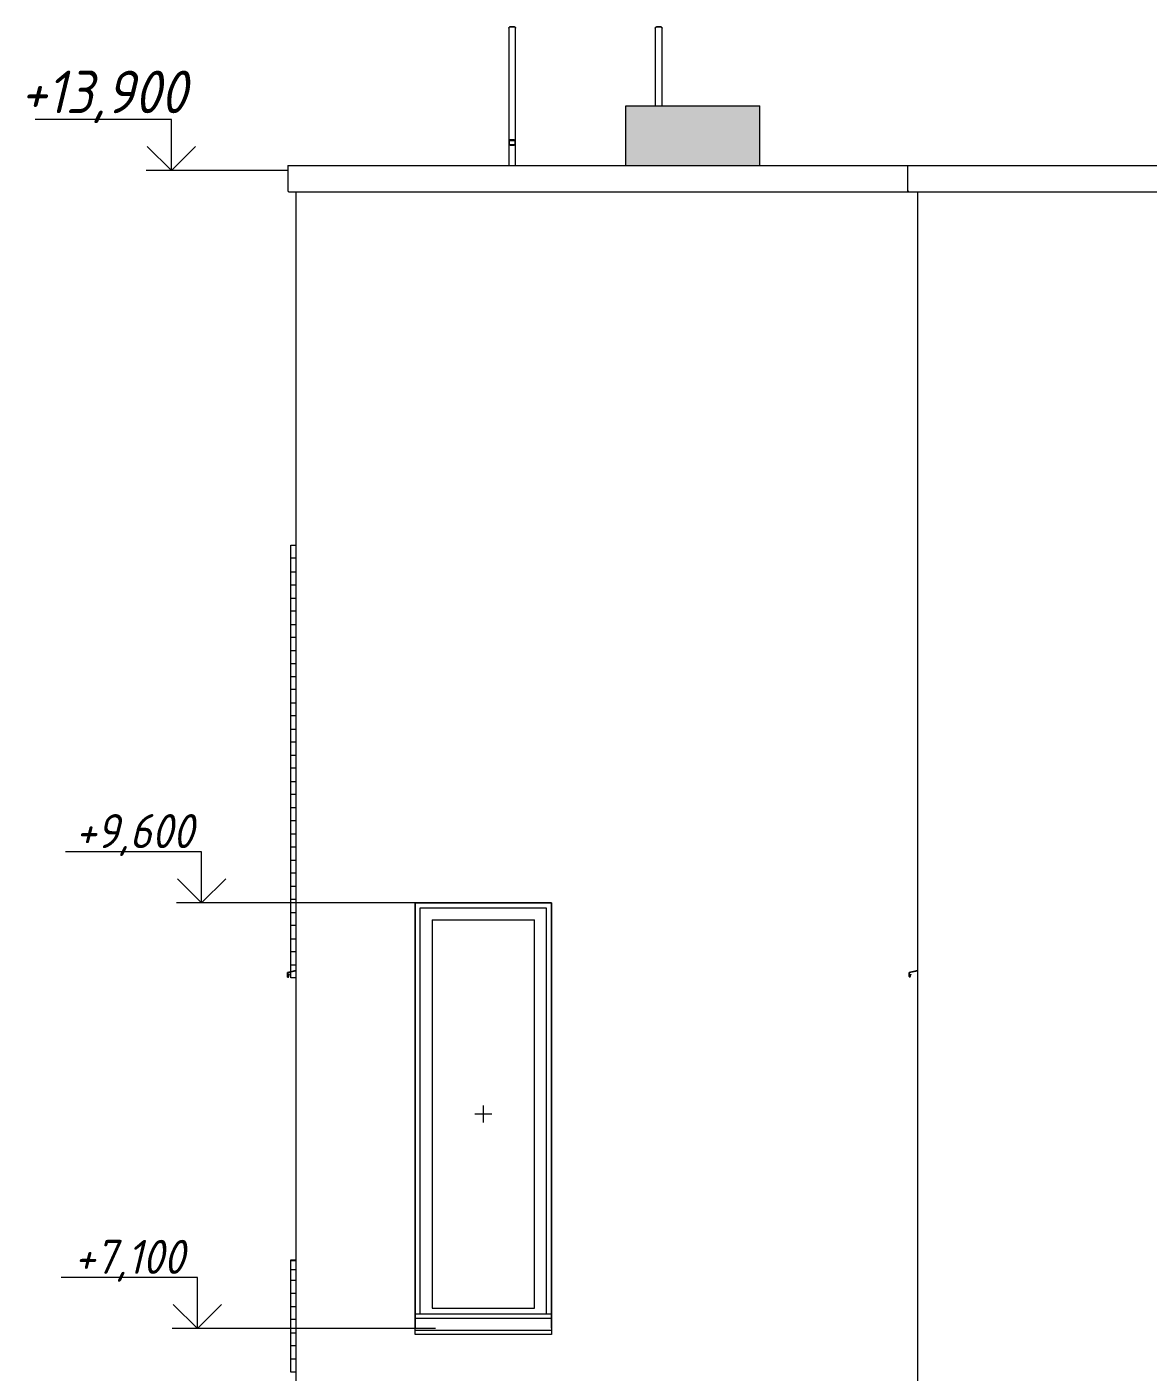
# Model space of a CAD drawing. Header units: millimetres. Extents: x -2128 to 116635, y -18248 to 18481.
# Drawn here: x 102856 to 109439, y 6845 to 14743 of the extents above; entities that cross this region are included whole.
import ezdxf

# ---------------------------------------------------------------- set-up
doc = ezdxf.new("R2010")
doc.units = ezdxf.units.MM
doc.linetypes.add('Штрих', pattern=[635, 317.5, -317.5])
for name, color, linetype, lineweight in [('A-DETL-1', 7, 'Continuous', 5), ('A-GENM', 7, 'Continuous', 9), ('A-GLAZ', 7, 'Continuous', 9), ('A-GLAZ-1', 7, 'Continuous', 5), ('A-GLAZ-2', 7, 'Штрих', 5), ('A-WALL', 7, 'Continuous', 5), ('A-WALL-PATT', 7, 'Continuous', 5), ('G-ANNO-DIMS', 7, 'Continuous', 9), ('G-ANNO-DIMS-1', 7, 'Continuous', 20), ('I-WALL', 7, 'Continuous', 5)]:
    doc.layers.add(name, color=color, linetype=linetype, lineweight=lineweight)
doc.styles.add('ISOCPEUR_I', font='isocpeui.ttf', dxfattribs={"width": 0.9, "height": 250})
doc.styles.add('ISOCPEUR_I_1', font='isocpeui.ttf', dxfattribs={"width": 0.9, "height": 200})

# ---------------------------------------------------------------- blocks, each defined once
blk = doc.blocks.new('парапет - парапет-18575254-АР2_Фасад в А-Г копия 1')
at = {"layer": 'A-GENM'}
for p, q in [((-398.1, 13930), (3241.9, 13930)), ((-398.1, 13930), (-398.1, 13783)), ((3241.9, 13930), (10630, 13930)), ((3241.9, 13783), (3241.9, 13930)), ((10630, 13930), (10630, 13907.7)), ((10630, 13905.7), (10630, 13880)), ((-391, 13775.9), (3249, 13775.9)), ((3249, 13775.9), (10250, 13775.9))]:
    blk.add_line(p, q, dxfattribs=at)
for points, knots in [([(-398.1, 13783), (-398.1, 13782.5), (-397.9, 13781.3), (-397.4, 13780), (-396.9, 13779), (-396.3, 13778.4), (-395.7, 13777.8), (-395.1, 13777.2), (-394.4, 13776.8), (-393.6, 13776.4), (-392.8, 13776.1), (-391.9, 13776), (-391.1, 13775.9), (-390.5, 13775.9), (-390.3, 13776)], [0, 0, 0, 0, 0.1111111, 0.2222222, 0.2777778, 0.3333333, 0.3888889, 0.4444444, 0.5, 0.5555556, 0.6111111, 0.6666667, 0.7222222, 0.7777778, 0.7777778, 0.7777778, 0.7777778]), ([(3249.7, 13776), (3249.5, 13775.9), (3248.9, 13775.9), (3248.1, 13776), (3247.2, 13776.1), (3246.4, 13776.4), (3245.6, 13776.8), (3244.9, 13777.2), (3244.3, 13777.8), (3243.7, 13778.4), (3243.1, 13779), (3242.6, 13780), (3242.1, 13781.3), (3241.9, 13782.5), (3241.9, 13783)], [-0.7777778, -0.7777778, -0.7777778, -0.7777778, -0.7222222, -0.6666667, -0.6111111, -0.5555556, -0.5, -0.4444444, -0.3888889, -0.3333333, -0.2777778, -0.2222222, -0.1111111, 0, 0, 0, 0])]:
    blk.add_open_spline(points, degree=3, knots=knots, dxfattribs=at)
for points in [[(-391, 13775.9), (-390.7, 13775.9), (-390.5, 13775.9), (-390.3, 13776)], [(3249, 13775.9), (3249.3, 13775.9), (3249.5, 13775.9), (3249.7, 13776)]]:
    blk.add_open_spline(points, degree=3, dxfattribs=at)
blk = doc.blocks.new('Окно_СКБ_1Ст_БезПР - ОК-22_800х2500_h_ глухое-34006729-АР2_Фасад в А-Г копия 1')
at = {"layer": 'A-GLAZ-1'}
for p, q in [((350, 9600), (350, 7102.5)), ((1150, 9600), (350, 9600)), ((380, 7185), (380, 9570)), ((380, 9570), (450, 9570)), ((450, 9570), (1050, 9570)), ((1050, 9570), (1120, 9570)), ((1120, 9570), (1120, 7185)), ((1150, 7102.5), (1150, 9600)), ((450, 9500), (450, 7220)), ((450, 9500), (1050, 9500)), ((1050, 7220), (1050, 9500)), ((450, 7220), (1050, 7220))]:
    blk.add_line(p, q, dxfattribs=at)
at = {"layer": 'A-GLAZ-2'}
for p, q in [((750, 8410), (750, 8310)), ((800, 8360), (700, 8360))]:
    blk.add_line(p, q, dxfattribs=at)
blk = doc.blocks.new('ОП_Труба - ОП_Труба 40x40x4_Угловая-30591808-АР2_Фасад в А-Г копия 1')
at = {"layer": 'A-GENM'}
for p, q in [((900, 14055), (900, 13930)), ((940, 13930), (940, 14055))]:
    blk.add_line(p, q, dxfattribs=at)
blk = doc.blocks.new('ОП_Поручень_Наклонный - ОП_Поручень_Наклонный-30591813-АР2_Фасад в А-Г копия 1')
at = {"layer": 'A-GENM'}
for p, q in [((900, 14735.4), (900, 14073.9)), ((932, 14743.4), (908, 14743.4)), ((940, 14073.9), (940, 14735.4)), ((900, 14073.9), (900, 14055)), ((904, 14055), (904, 14073.9)), ((932, 14080.2), (908, 14080.2)), ((908, 14077.1), (932, 14077.1)), ((936, 14073.9), (936, 14055)), ((940, 14055), (940, 14073.9)), ((932, 14051.9), (908, 14051.9)), ((908, 14048.7), (932, 14048.7))]:
    blk.add_line(p, q, dxfattribs=at)
at = {"layer": 'A-GENM', "flags": 128}
for points in [[(908, 14743.4), (906.2, 14743.2), (904.5, 14742.6), (903, 14741.7), (901.7, 14740.4), (900.8, 14738.9), (900.2, 14737.2), (900, 14735.4)], [(940, 14735.4), (939.8, 14737.2), (939.2, 14738.9), (938.3, 14740.4), (937, 14741.7), (935.5, 14742.6), (933.8, 14743.2), (932, 14743.4)]]:
    blk.add_lwpolyline(points, dxfattribs=at)
at = {"layer": 'A-GENM'}
for centre, major_axis, start_param, end_param in [((908, 14073.9), (8, 0), 1.570796, 3.141593), ((908, 14073.9), (4, 0), 1.570796, 3.141593), ((932, 14073.9), (8, 0), 0, 1.570796), ((932, 14073.9), (4, 0), 0, 1.570796), ((908, 14055), (8, 0), 3.141593, 4.712389), ((908, 14055), (4, 0), 3.141593, 4.712389), ((932, 14055), (8, 0), 4.712389, 6.283185), ((932, 14055), (4, 0), 4.712389, 6.283185)]:
    blk.add_ellipse(centre, major_axis=major_axis, ratio=0.788418, start_param=start_param, end_param=end_param, dxfattribs=at)
blk = doc.blocks.new('ОП_Поручень_Наклонный - ОП_Поручень_Наклонный-V96-АР2_Фасад в А-Г копия 1')
at = {"layer": 'A-GENM'}
for p, q in [((1760, 14735.4), (1760, 14280)), ((1792, 14743.4), (1768, 14743.4)), ((1800, 14280), (1800, 14735.4))]:
    blk.add_line(p, q, dxfattribs=at)
at = {"layer": 'A-GENM', "flags": 128}
for points in [[(1768, 14743.4), (1766.2, 14743.2), (1764.5, 14742.6), (1763, 14741.7), (1761.7, 14740.4), (1760.8, 14738.9), (1760.2, 14737.2), (1760, 14735.4)], [(1800, 14735.4), (1799.8, 14737.2), (1799.2, 14738.9), (1798.3, 14740.4), (1797, 14741.7), (1795.5, 14742.6), (1793.8, 14743.2), (1792, 14743.4)]]:
    blk.add_lwpolyline(points, dxfattribs=at)
blk = doc.blocks.new('ОП_Поручень_Прямой - ОП_Поручень_Прямой-30591817-АР2_Фасад в А-Г копия 1')
at = {"layer": 'A-GENM'}
blk.add_line((908, 14743.4), (932, 14743.4), dxfattribs=at)
at = {"layer": 'A-GENM', "flags": 128}
for points in [[(900, 14735.4), (900.2, 14737.2), (900.8, 14738.9), (901.7, 14740.4), (903, 14741.7), (904.5, 14742.6), (906.2, 14743.2), (908, 14743.4)], [(932, 14743.4), (933.8, 14743.2), (935.5, 14742.6), (937, 14741.7), (938.3, 14740.4), (939.2, 14738.9), (939.8, 14737.2), (940, 14735.4)]]:
    blk.add_lwpolyline(points, dxfattribs=at)
blk = doc.blocks.new('Стакан ОВ_5 - Стакан ОВ_2-32669352-АР2_Фасад в А-Г копия 1')
at = {"layer": 'A-WALL-PATT'}
blk.add_hatch(color=256, dxfattribs=at).paths.add_polyline_path([(2048.1, 13930), (2373, 13930), (2373, 14280), (1587, 14280), (1587, 13930), (1833.9, 13930)], flags=0)
at = {"layer": 'A-WALL'}
for p, q in [((1587, 14280), (2373, 14280)), ((1587, 13930), (1587, 14280)), ((2373, 13930), (2373, 14280))]:
    blk.add_line(p, q, dxfattribs=at)
blk = doc.blocks.new('WNW_Отлив - Отлив_металлический-33965102-АР2_Фасад в А-Г копия 1')
at = {"layer": 'A-GLAZ-1'}
for p, q in [((-400, 9166), (-400, 9163)), ((-400, 9163), (-394, 9163)), ((-380, 9193.8), (-399, 9188.3)), ((-399, 9187.2), (-380, 9192.8)), ((-399, 9164), (-399, 9166)), ((-394.7, 9164), (-399, 9164)), ((-394, 9166), (-394.7, 9164)), ((-394, 9163), (-388.9, 9177.1)), ((-388.9, 9177.1), (-389.8, 9177.4))]:
    blk.add_line(p, q, dxfattribs=at)
blk = doc.blocks.new('WNW_Отлив - Отлив_металлический-33828275-АР2_Фасад в А-Г копия 1')
at = {"layer": 'A-GLAZ-1'}
for p, q in [((-350, 9202.5), (-400, 9191)), ((-400, 9191), (-400, 9166)), ((-400, 9166), (-394, 9166)), ((-399, 9190.2), (-350, 9201.5)), ((-399, 9167), (-399, 9190.2)), ((-394.7, 9167), (-399, 9167)), ((-389.8, 9180.4), (-394.7, 9167)), ((-394, 9166), (-388.9, 9180.1)), ((-388.9, 9180.1), (-389.8, 9180.4))]:
    blk.add_line(p, q, dxfattribs=at)
blk = doc.blocks.new('WNW_Отлив - Отлив_металлический-34006731-АР2_Фасад в А-Г копия 1')
at = {"layer": 'A-GLAZ-1'}
for p, q in [((1150, 7185), (350, 7185)), ((1150, 7160), (350, 7160)), ((350, 7091), (350, 7102.5)), ((350, 7066), (350, 7091)), ((350, 7091), (1150, 7091)), ((1150, 7066), (350, 7066)), ((1150, 7102.5), (1150, 7091)), ((1150, 7091), (1150, 7066))]:
    blk.add_line(p, q, dxfattribs=at)
blk = doc.blocks.new('Высотные отметки - Стрелка_Верх-17668718-АР2_Фасад в А-Г копия 1')
at = {"layer": 'G-ANNO-DIMS'}
for p, q in [((-1028.2, 600), (-1828.2, 600)), ((-1028.2, 300), (-1028.2, 600)), ((-876.6, 300), (-1176.6, 300))]:
    blk.add_line(p, q, dxfattribs=at)
at = {"layer": 'G-ANNO-DIMS-1'}
for q in [(-1169.7, 441.4), (-886.8, 441.4)]:
    blk.add_line((-1028.2, 300), q, dxfattribs=at)

msp = doc.modelspace()

# ---------------------------------------------------------------- linework, layer by layer
at = {"layer": 'A-DETL-1'}
msp.add_line((104387.1, 13900), (104337.1, 13900), dxfattribs=at)
at = {"layer": 'A-WALL'}
for p, q in [((104435.2, 13776), (104435.2, -200)), ((108085.2, 13776), (108085.2, 8400)), ((105135.2, 7102.5), (105135.2, 9600)), ((105135.2, 9600), (105935.2, 9600)), ((105935.2, 9600), (105935.2, 7102.5)), ((108085.2, 8400), (108085.2, 4200))]:
    msp.add_line(p, q, dxfattribs=at)
at = {"layer": 'G-ANNO-DIMS'}
for p, q in [((104387.1, 13900), (103704.2, 13900)), ((105472.4, 9600), (103881.6, 9600)), ((105255.4, 7100), (103856.7, 7100))]:
    msp.add_line(p, q, dxfattribs=at)
at = {"layer": 'I-WALL'}
for p, q in [((104405.2, 11623), (104405.2, 11700)), ((104405.2, 11700), (104435.2, 11700)), ((104405.2, 11543.1), (104405.2, 11623)), ((104435.2, 11623), (104405.2, 11623)), ((104405.2, 11466.1), (104405.2, 11543.1)), ((104405.2, 11543.1), (104435.2, 11543.1)), ((104405.2, 11389.1), (104405.2, 11466.1)), ((104435.2, 11466.1), (104405.2, 11466.1)), ((104405.2, 11312.1), (104405.2, 11389.1)), ((104405.2, 11389.1), (104435.2, 11389.1)), ((104405.2, 11235.1), (104405.2, 11312.1)), ((104435.2, 11312.1), (104405.2, 11312.1)), ((104405.2, 11158.1), (104405.2, 11235.1)), ((104405.2, 11235.1), (104435.2, 11235.1)), ((104405.2, 11081.1), (104405.2, 11158.1)), ((104435.2, 11158.1), (104405.2, 11158.1)), ((104405.2, 11004.1), (104405.2, 11081.1)), ((104405.2, 11081.1), (104435.2, 11081.1)), ((104405.2, 10929.1), (104405.2, 11004.1)), ((104435.2, 11004.1), (104405.2, 11004.1)), ((104405.2, 10852.1), (104405.2, 10929.1)), ((104405.2, 10929.1), (104435.2, 10929.1)), ((104405.2, 10775.1), (104405.2, 10852.1)), ((104435.2, 10852.1), (104405.2, 10852.1)), ((104405.2, 10698.1), (104405.2, 10775.1)), ((104405.2, 10775.1), (104435.2, 10775.1)), ((104405.2, 10620.5), (104405.2, 10698.1)), ((104435.2, 10698.1), (104405.2, 10698.1)), ((104405.2, 10543.5), (104405.2, 10620.5)), ((104405.2, 10620.5), (104435.2, 10620.5)), ((104405.2, 10467.1), (104405.2, 10543.5)), ((104435.2, 10543.5), (104405.2, 10543.5)), ((104405.2, 10390.1), (104405.2, 10467.1)), ((104405.2, 10467.1), (104435.2, 10467.1)), ((104405.2, 10312.9), (104405.2, 10390.1)), ((104435.2, 10390.1), (104405.2, 10390.1)), ((104405.2, 10235.9), (104405.2, 10312.9)), ((104405.2, 10312.9), (104435.2, 10312.9)), ((104405.2, 10158.9), (104405.2, 10235.9)), ((104435.2, 10235.9), (104405.2, 10235.9)), ((104405.2, 10081.9), (104405.2, 10158.9)), ((104405.2, 10158.9), (104435.2, 10158.9)), ((104405.2, 10004.8), (104405.2, 10081.9)), ((104435.2, 10081.9), (104405.2, 10081.9)), ((104405.2, 9927.8), (104405.2, 10004.8)), ((104405.2, 10004.8), (104435.2, 10004.8)), ((104405.2, 9851), (104405.2, 9927.8)), ((104435.2, 9927.8), (104405.2, 9927.8)), ((104405.2, 9774), (104405.2, 9851)), ((104405.2, 9851), (104435.2, 9851)), ((104405.2, 9697.5), (104405.2, 9774)), ((104435.2, 9774), (104405.2, 9774)), ((104405.2, 9620.5), (104405.2, 9697.5)), ((104405.2, 9697.5), (104435.2, 9697.5)), ((104405.2, 9543), (104405.2, 9620.5)), ((104435.2, 9620.5), (104405.2, 9620.5)), ((104405.2, 9466), (104405.2, 9543)), ((104405.2, 9543), (104435.2, 9543)), ((104405.2, 9389.1), (104405.2, 9466)), ((104435.2, 9466), (104405.2, 9466)), ((104405.2, 9312.1), (104405.2, 9389.1)), ((104405.2, 9389.1), (104435.2, 9389.1)), ((104405.2, 9236.4), (104405.2, 9312.1)), ((104435.2, 9312.1), (104405.2, 9312.1)), ((104405.2, 9195.6), (104405.2, 9236.4)), ((104405.2, 9236.4), (104435.2, 9236.4)), ((104405.2, 9159.4), (104405.2, 9194.7)), ((104435.2, 9159.4), (104405.2, 9159.4)), ((104405.2, 7500), (104405.2, 7502.9)), ((104405.2, 7502.9), (104435.2, 7502.9)), ((104405.2, 7445), (104405.2, 7500)), ((104405.2, 7500), (104435.2, 7500)), ((104405.2, 7383.6), (104405.2, 7445)), ((104435.2, 7445), (104405.2, 7445)), ((104405.2, 7306.6), (104405.2, 7383.6)), ((104405.2, 7383.6), (104435.2, 7383.6)), ((104405.2, 7229.6), (104405.2, 7306.6)), ((104435.2, 7306.6), (104405.2, 7306.6)), ((104405.2, 7152.6), (104405.2, 7229.6)), ((104405.2, 7229.6), (104435.2, 7229.6)), ((104405.2, 7075.6), (104405.2, 7152.6)), ((104435.2, 7152.6), (104405.2, 7152.6)), ((104405.2, 6998.6), (104405.2, 7075.6)), ((104405.2, 7075.6), (104435.2, 7075.6)), ((104405.2, 6921.6), (104405.2, 6998.6)), ((104435.2, 6998.6), (104405.2, 6998.6)), ((104405.2, 6844.6), (104405.2, 6921.6)), ((104405.2, 6921.6), (104435.2, 6921.6)), ((104435.2, 6844.6), (104405.2, 6844.6))]:
    msp.add_line(p, q, dxfattribs=at)

# ---------------------------------------------------------------- block references
at = {"layer": 'A-GENM'}
for name, p in [('ОП_Поручень_Наклонный - ОП_Поручень_Наклонный-30591813-АР2_Фасад в А-Г копия 1', (104785.2, 0)), ('ОП_Поручень_Прямой - ОП_Поручень_Прямой-30591817-АР2_Фасад в А-Г копия 1', (104785.2, 0)), ('ОП_Поручень_Наклонный - ОП_Поручень_Наклонный-V96-АР2_Фасад в А-Г копия 1', (104785.2, 0)), ('ОП_Поручень_Прямой - ОП_Поручень_Прямой-30591817-АР2_Фасад в А-Г копия 1', (105645.2, 0)), ('ОП_Труба - ОП_Труба 40x40x4_Угловая-30591808-АР2_Фасад в А-Г копия 1', (104785.2, 0)), ('парапет - парапет-18575254-АР2_Фасад в А-Г копия 1', (104785.2, 0))]:
    msp.add_blockref(name, p, dxfattribs=at)
at = {"layer": 'A-GLAZ'}
for name, p in [('Окно_СКБ_1Ст_БезПР - ОК-22_800х2500_h_ глухое-34006729-АР2_Фасад в А-Г копия 1', (104785.2, 0)), ('WNW_Отлив - Отлив_металлический-33828275-АР2_Фасад в А-Г копия 1', (104785.2, 0)), ('WNW_Отлив - Отлив_металлический-33965102-АР2_Фасад в А-Г копия 1', (104785.2, 0)), ('WNW_Отлив - Отлив_металлический-33828275-АР2_Фасад в А-Г копия 1', (108435.2, 0)), ('WNW_Отлив - Отлив_металлический-34006731-АР2_Фасад в А-Г копия 1', (104785.2, 0))]:
    msp.add_blockref(name, p, dxfattribs=at)
at = {"layer": 'A-WALL'}
msp.add_blockref('Стакан ОВ_5 - Стакан ОВ_2-32669352-АР2_Фасад в А-Г копия 1', (104785.2, 0), dxfattribs=at)
at = {"layer": 'G-ANNO-DIMS'}
for p in [(104732.5, 13600), (104909.9, 9300), (104885, 6800)]:
    msp.add_blockref('Высотные отметки - Стрелка_Верх-17668718-АР2_Фасад в А-Г копия 1', p, dxfattribs=at)

# ---------------------------------------------------------------- texts
at = {"layer": 'G-ANNO-DIMS', "attachment_point": 1, "line_spacing_factor": 1.149209}
for s, insert, char_height, width, style in [('+13,900', (102818.8, 14486.6), 250, 1189.123, 'ISOCPEUR_I'), ('+9,600', (103141, 10121.3), 200, 841.377, 'ISOCPEUR_I_1'), ('+7,100', (103134.1, 7621.3), 200, 798.352, 'ISOCPEUR_I_1')]:
    msp.add_mtext(s, dxfattribs=dict(at, insert=insert, char_height=char_height, width=width, style=style))

doc.saveas('drawing.dxf')
